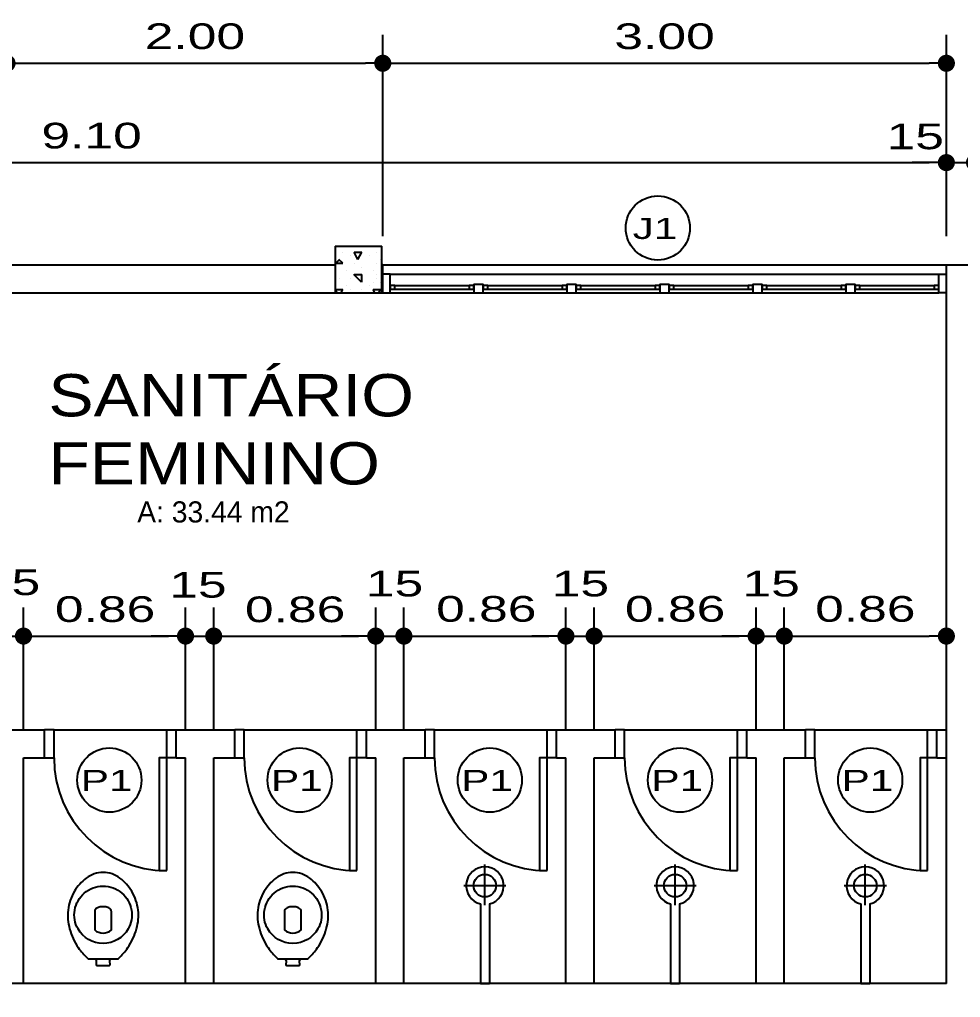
# Model space of a CAD drawing. Extents: x -13.6 to 37.9, y -332.9 to -283.8.
# Drawn here: x 22.35 to 27.35, y -307.4 to -302.2 of the extents above; entities that cross this region are included whole.
import ezdxf
from ezdxf.enums import TextEntityAlignment as Align

# ---------------------------------------------------------------- set-up
doc = ezdxf.new("R2010")
doc.units = 0
doc.header["$LTSCALE"] = 0.525
doc.header["$MEASUREMENT"] = 0
doc.header["$PDSIZE"] = -5
doc.layers.get('0').update_dxf_attribs({"linetype": 'CONTINUOUS'})
doc.layers.get('DEFPOINTS').update_dxf_attribs({"linetype": 'CONTINUOUS'})
for name, color, linetype in [('COTA', 13, 'CONTINUOUS'), ('EQUIP', 1, 'CONTINUOUS'), ('EQUIP_I', 13, 'CONTINUOUS'), ('ESPECARQ', 1, 'CONTINUOUS'), ('ESQUADRIA', 2, 'CONTINUOUS'), ('LINVISTA', 13, 'CONTINUOUS'), ('MURO', 3, 'CONTINUOUS'), ('PAREDE', 6, 'CONTINUOUS'), ('PILARES', 5, 'CONTINUOUS'), ('REG120-160', 5, 'CONTINUOUS'), ('REG60-100', 2, 'CONTINUOUS'), ('UNIDADE', 4, 'CONTINUOUS')]:
    doc.layers.add(name, color=color, linetype=linetype)
doc.styles.add('REGUA100', font='romnswin', dxfattribs={"width": 1.2})
doc.styles.add('REGUA120', font='romnswin', dxfattribs={"width": 1.2})
doc.styles.add('REGUA60', font='romnswin', dxfattribs={"width": 1.5})
doc.styles.add('REGUA80', font='romnswin', dxfattribs={"width": 1.5})
doc.dimstyles.new('STANDARD$0', dxfattribs={"dimscale": 0.05, "dimtxt": 1.8, "dimasz": 1.2, "dimexe": 2, "dimexo": 2, "dimgap": 0.98, "dimtad": 1, "dimrnd": 0.5, "dimzin": 0, "dimdsep": 46, "dimtxsty": 'REGUA80', "dimblk1": 'DOT', "dimblk2": 'DOT', "dimsah": 1, "dimcen": 4, "dimdle": 4, "dimclrd": 22, "dimclre": 22, "dimclrt": 2, "dimadec": 0, "dimazin": 0, "dimtfac": 1, "dimtmove": 0, "dimatfit": 3, "dimldrblk": 'DOT', "dimfxl": 1, "dimtolj": 1, "dimtzin": 0, "dimarcsym": 0})

# ---------------------------------------------------------------- blocks, each defined once
blk = doc.blocks.new('SACHS__2')
at = {"layer": 'EQUIP', "color": 0, "linetype": 'ByBlock', "ltscale": 3}
for p, q in [((42.29, 2.4), (0, 2.4)), ((0, 2.4), (0, -2.4)), ((42.29, -2.4), (0, -2.4))]:
    blk.add_line(p, q, dxfattribs=at)
blk.add_arc((52, 0), 10, 193.8865, 166.1135, dxfattribs=at)
at = {"layer": 'EQUIP_I', "ltscale": 3}
for p, q in [((52, 11.2), (52, -11.2)), ((41.6, 0), (63.2, 0))]:
    blk.add_line(p, q, dxfattribs=at)
blk.add_circle((52, 0), 6, dxfattribs=at)
blk = doc.blocks.new('SAP7S__2')
at = {"layer": 'EQUIP', "color": 0, "linetype": 'ByBlock', "ltscale": 3}
blk.add_lwpolyline([(-4.36, -13), (-6.93, -13), (-7.45, -13, 0.207706), (-8.2, -13.3, 0.059368), (-13.2, -19, 0.082654), (-17.8, -29, 0.104255), (-18.65, -39, 0.107708), (-15.25, -49, 0.088187), (-9, -56, 0.163426), (0, -59, 0.163426), (9, -56, 0.088187), (15.25, -49, 0.107708), (18.65, -39, 0.104255), (17.8, -29, 0.082654), (13.2, -19, 0.059368), (8.2, -13.3, 0.207706), (7.45, -13), (6.93, -13), (4.36, -13, -0.380199), (3.6, -12.2), (3.6, -11.1, -0.087349), (3.7, -10.7, 0.172037), (3.7, -9.83, 0.102747), (3.57, -9.63, 0.167994), (3.15, -9.5), (0, -9.5), (-3.15, -9.5, 0.167994), (-3.57, -9.63, 0.102747), (-3.7, -9.83, 0.172037), (-3.7, -10.7, -0.087349), (-3.6, -11.1), (-3.6, -12.2, -0.380199)], format="xyb", close=True, dxfattribs=at)
at = {"layer": 'EQUIP_I', "ltscale": 3}
blk.add_line((4.36, -13), (-4.36, -13), dxfattribs=at)
for points in [[(0, -21.2, -0.268395), (13.35, -29, -0.179674), (15.1, -39, -0.170707), (10, -48.05, -0.179561), (0, -51.75, -0.179561), (-10, -48.05, -0.170707), (-15.1, -39, -0.179674), (-13.35, -29, -0.268395)], [(-3, -40.25, 0.183333), (3, -40.25, 0.302776), (4.45, -38), (4.45, -28.4, 0.370787), (-4.45, -28.4), (-4.45, -38, 0.302776)]]:
    blk.add_lwpolyline(points, format="xyb", close=True, dxfattribs=at)
blk = doc.blocks.new('_DOT')
at = {"color": 0, "linetype": 'ByBlock'}
blk.add_line((-0.5, 0), (-1, 0), dxfattribs=at)
at = {"color": 0, "linetype": 'ByBlock', "const_width": 0.5}
blk.add_lwpolyline([(-0.25, 0, 1), (0.25, 0, 1)], format="xyb", close=True, dxfattribs=at)
blk = doc.blocks.new('*D74')
at = {"color": 22, "linetype": 'ByBlock', "ltscale": 3}
for p, q in [((27.2785, -303.3499), (27.2785, -302.806)), ((18.2697, -302.958), (27.1873, -302.958))]:
    blk.add_line(p, q, dxfattribs=at)
at = {"layer": 'DEFPOINTS', "color": 0, "linetype": 'ByBlock', "ltscale": 3}
for p in [(27.2785, -302.958), (27.2785, -303.5019), (18.1785, -303.6519)]:
    blk.add_point(p, dxfattribs=at)
at = {"color": 22, "linetype": 'ByBlock', "ltscale": 3, "xscale": 0.09119999999999999, "yscale": 0.09119999999999999, "zscale": 0.09119999999999999, "rotation": 180}
blk.add_blockref('_DOT', (18.1785, -302.958), dxfattribs=at)
at = {"color": 22, "linetype": 'ByBlock', "ltscale": 3, "xscale": 0.09119999999999999, "yscale": 0.09119999999999999, "zscale": 0.09119999999999999}
blk.add_blockref('_DOT', (27.2785, -302.958), dxfattribs=at)
at = {"color": 2, "linetype": 'ByBlock', "ltscale": 3, "insert": (22.7285, -302.8152), "char_height": 0.1368, "attachment_point": 5, "style": 'REGUA80'}
blk.add_mtext('\\A1;9.10', dxfattribs=at)
blk = doc.blocks.new('COTAPT')
at = {"color": 0, "linetype": 'ByBlock', "ltscale": 3}
blk.add_line((0, 0), (200, 0), dxfattribs=at)
at = {"color": 6, "linetype": 'ByBlock', "ltscale": 3}
blk.add_lwpolyline([(-20, 20), (20, 20), (20, -20), (-20, -20)], close=True, dxfattribs=at)
blk = doc.blocks.new('*D75')
at = {"color": 22, "linetype": 'ByBlock', "ltscale": 3}
for p, q in [((27.4285, -303.3499), (27.4285, -302.806)), ((27.1873, -302.958), (27.0961, -302.958)), ((27.2785, -302.958), (27.4285, -302.958)), ((27.5197, -302.958), (27.6109, -302.958))]:
    blk.add_line(p, q, dxfattribs=at)
at = {"layer": 'DEFPOINTS', "color": 0, "linetype": 'ByBlock', "ltscale": 3}
for p in [(27.4285, -302.958), (27.2785, -303.5019), (27.4285, -303.5019)]:
    blk.add_point(p, dxfattribs=at)
at = {"color": 22, "linetype": 'ByBlock', "ltscale": 3, "xscale": 0.09119999999999999, "yscale": 0.09119999999999999, "zscale": 0.09119999999999999}
blk.add_blockref('_DOT', (27.2785, -302.958), dxfattribs=at)
at = {"color": 22, "linetype": 'ByBlock', "ltscale": 3, "xscale": 0.09119999999999999, "yscale": 0.09119999999999999, "zscale": 0.09119999999999999, "rotation": 180}
blk.add_blockref('_DOT', (27.4285, -302.958), dxfattribs=at)
at = {"color": 2, "linetype": 'ByBlock', "ltscale": 3, "insert": (27.1131, -302.8192), "char_height": 0.1368, "attachment_point": 5, "style": 'REGUA80'}
blk.add_mtext('\\A1;{15}', dxfattribs=at)
blk = doc.blocks.new('*D94')
at = {"color": 22, "linetype": 'ByBlock', "ltscale": 3}
for p, q in [((22.366, -305.9749), (22.366, -305.3264)), ((22.1248, -305.4784), (22.0336, -305.4784)), ((22.216, -305.4784), (22.366, -305.4784)), ((22.4572, -305.4784), (22.5484, -305.4784))]:
    blk.add_line(p, q, dxfattribs=at)
at = {"layer": 'DEFPOINTS', "color": 0, "linetype": 'ByBlock', "ltscale": 3}
for p in [(22.366, -305.4784), (22.216, -306.1269), (22.366, -306.1269)]:
    blk.add_point(p, dxfattribs=at)
at = {"color": 22, "linetype": 'ByBlock', "ltscale": 3, "xscale": 0.09119999999999999, "yscale": 0.09119999999999999, "zscale": 0.09119999999999999}
blk.add_blockref('_DOT', (22.216, -305.4784), dxfattribs=at)
at = {"color": 22, "linetype": 'ByBlock', "ltscale": 3, "xscale": 0.09119999999999999, "yscale": 0.09119999999999999, "zscale": 0.09119999999999999, "rotation": 180}
blk.add_blockref('_DOT', (22.366, -305.4784), dxfattribs=at)
at = {"color": 2, "linetype": 'ByBlock', "ltscale": 3, "insert": (22.3024, -305.1928), "char_height": 0.1368, "attachment_point": 5, "style": 'REGUA80'}
blk.add_mtext('\\A1;{15}', dxfattribs=at)
blk = doc.blocks.new('*D95')
at = {"color": 22, "linetype": 'ByBlock', "ltscale": 3}
for p, q in [((23.2285, -305.9749), (23.2285, -305.3264)), ((22.4572, -305.4784), (23.1373, -305.4784))]:
    blk.add_line(p, q, dxfattribs=at)
at = {"layer": 'DEFPOINTS', "color": 0, "linetype": 'ByBlock', "ltscale": 3}
for p in [(23.2285, -305.4784), (22.366, -306.1269), (23.2285, -306.1269)]:
    blk.add_point(p, dxfattribs=at)
at = {"color": 22, "linetype": 'ByBlock', "ltscale": 3, "xscale": 0.09119999999999999, "yscale": 0.09119999999999999, "zscale": 0.09119999999999999, "rotation": 180}
blk.add_blockref('_DOT', (22.366, -305.4784), dxfattribs=at)
at = {"color": 22, "linetype": 'ByBlock', "ltscale": 3, "xscale": 0.09119999999999999, "yscale": 0.09119999999999999, "zscale": 0.09119999999999999}
blk.add_blockref('_DOT', (23.2285, -305.4784), dxfattribs=at)
at = {"color": 2, "linetype": 'ByBlock', "ltscale": 3, "insert": (22.8003, -305.3358), "char_height": 0.1368, "attachment_point": 5, "style": 'REGUA80'}
blk.add_mtext('\\A1;0.86', dxfattribs=at)
blk = doc.blocks.new('*D96')
at = {"color": 22, "linetype": 'ByBlock', "ltscale": 3}
for p, q in [((23.3785, -305.9749), (23.3785, -305.3264)), ((23.1373, -305.4784), (23.0461, -305.4784)), ((23.2285, -305.4784), (23.3785, -305.4784)), ((23.4697, -305.4784), (23.5609, -305.4784))]:
    blk.add_line(p, q, dxfattribs=at)
at = {"layer": 'DEFPOINTS', "color": 0, "linetype": 'ByBlock', "ltscale": 3}
for p in [(23.3785, -305.4784), (23.2285, -306.1269), (23.3785, -306.1269)]:
    blk.add_point(p, dxfattribs=at)
at = {"color": 22, "linetype": 'ByBlock', "ltscale": 3, "xscale": 0.09119999999999999, "yscale": 0.09119999999999999, "zscale": 0.09119999999999999}
blk.add_blockref('_DOT', (23.2285, -305.4784), dxfattribs=at)
at = {"color": 22, "linetype": 'ByBlock', "ltscale": 3, "xscale": 0.09119999999999999, "yscale": 0.09119999999999999, "zscale": 0.09119999999999999, "rotation": 180}
blk.add_blockref('_DOT', (23.3785, -305.4784), dxfattribs=at)
at = {"color": 2, "linetype": 'ByBlock', "ltscale": 3, "insert": (23.2948, -305.2062), "char_height": 0.1368, "attachment_point": 5, "style": 'REGUA80'}
blk.add_mtext('\\A1;{15}', dxfattribs=at)
blk = doc.blocks.new('*D97')
at = {"color": 22, "linetype": 'ByBlock', "ltscale": 3}
for p, q in [((24.241, -305.9749), (24.241, -305.3264)), ((23.4697, -305.4784), (24.1498, -305.4784))]:
    blk.add_line(p, q, dxfattribs=at)
at = {"layer": 'DEFPOINTS', "color": 0, "linetype": 'ByBlock', "ltscale": 3}
for p in [(24.241, -305.4784), (23.3785, -306.1269), (24.241, -306.1269)]:
    blk.add_point(p, dxfattribs=at)
at = {"color": 22, "linetype": 'ByBlock', "ltscale": 3, "xscale": 0.09119999999999999, "yscale": 0.09119999999999999, "zscale": 0.09119999999999999, "rotation": 180}
blk.add_blockref('_DOT', (23.3785, -305.4784), dxfattribs=at)
at = {"color": 22, "linetype": 'ByBlock', "ltscale": 3, "xscale": 0.09119999999999999, "yscale": 0.09119999999999999, "zscale": 0.09119999999999999}
blk.add_blockref('_DOT', (24.241, -305.4784), dxfattribs=at)
at = {"color": 2, "linetype": 'ByBlock', "ltscale": 3, "insert": (23.8119, -305.3369), "char_height": 0.1368, "attachment_point": 5, "style": 'REGUA80'}
blk.add_mtext('\\A1;0.86', dxfattribs=at)
blk = doc.blocks.new('*D98')
at = {"color": 22, "linetype": 'ByBlock', "ltscale": 3}
for p, q in [((24.391, -305.9749), (24.391, -305.3264)), ((24.1498, -305.4784), (24.0586, -305.4784)), ((24.241, -305.4784), (24.391, -305.4784)), ((24.4822, -305.4784), (24.5734, -305.4784))]:
    blk.add_line(p, q, dxfattribs=at)
at = {"layer": 'DEFPOINTS', "color": 0, "linetype": 'ByBlock', "ltscale": 3}
for p in [(24.391, -305.4784), (24.241, -306.1269), (24.391, -306.1269)]:
    blk.add_point(p, dxfattribs=at)
at = {"color": 22, "linetype": 'ByBlock', "ltscale": 3, "xscale": 0.09119999999999999, "yscale": 0.09119999999999999, "zscale": 0.09119999999999999}
blk.add_blockref('_DOT', (24.241, -305.4784), dxfattribs=at)
at = {"color": 22, "linetype": 'ByBlock', "ltscale": 3, "xscale": 0.09119999999999999, "yscale": 0.09119999999999999, "zscale": 0.09119999999999999, "rotation": 180}
blk.add_blockref('_DOT', (24.391, -305.4784), dxfattribs=at)
at = {"color": 2, "linetype": 'ByBlock', "ltscale": 3, "insert": (24.3412, -305.1999), "char_height": 0.1368, "attachment_point": 5, "style": 'REGUA80'}
blk.add_mtext('\\A1;{15}', dxfattribs=at)
blk = doc.blocks.new('*D99')
at = {"color": 22, "linetype": 'ByBlock', "ltscale": 3}
for p, q in [((25.2535, -305.9749), (25.2535, -305.3264)), ((24.4822, -305.4784), (25.1623, -305.4784))]:
    blk.add_line(p, q, dxfattribs=at)
at = {"layer": 'DEFPOINTS', "color": 0, "linetype": 'ByBlock', "ltscale": 3}
for p in [(25.2535, -305.4784), (24.391, -306.1269), (25.2535, -306.1269)]:
    blk.add_point(p, dxfattribs=at)
at = {"color": 22, "linetype": 'ByBlock', "ltscale": 3, "xscale": 0.09119999999999999, "yscale": 0.09119999999999999, "zscale": 0.09119999999999999, "rotation": 180}
blk.add_blockref('_DOT', (24.391, -305.4784), dxfattribs=at)
at = {"color": 22, "linetype": 'ByBlock', "ltscale": 3, "xscale": 0.09119999999999999, "yscale": 0.09119999999999999, "zscale": 0.09119999999999999}
blk.add_blockref('_DOT', (25.2535, -305.4784), dxfattribs=at)
at = {"color": 2, "linetype": 'ByBlock', "ltscale": 3, "insert": (24.8294, -305.3344), "char_height": 0.1368, "attachment_point": 5, "style": 'REGUA80'}
blk.add_mtext('\\A1;0.86', dxfattribs=at)
blk = doc.blocks.new('*D100')
at = {"color": 22, "linetype": 'ByBlock', "ltscale": 3}
for p, q in [((25.4035, -305.9749), (25.4035, -305.3264)), ((25.1623, -305.4784), (25.0711, -305.4784)), ((25.2535, -305.4784), (25.4035, -305.4784)), ((25.4947, -305.4784), (25.5859, -305.4784))]:
    blk.add_line(p, q, dxfattribs=at)
at = {"layer": 'DEFPOINTS', "color": 0, "linetype": 'ByBlock', "ltscale": 3}
for p in [(25.4035, -305.4784), (25.2535, -306.1269), (25.4035, -306.1269)]:
    blk.add_point(p, dxfattribs=at)
at = {"color": 22, "linetype": 'ByBlock', "ltscale": 3, "xscale": 0.09119999999999999, "yscale": 0.09119999999999999, "zscale": 0.09119999999999999}
blk.add_blockref('_DOT', (25.2535, -305.4784), dxfattribs=at)
at = {"color": 22, "linetype": 'ByBlock', "ltscale": 3, "xscale": 0.09119999999999999, "yscale": 0.09119999999999999, "zscale": 0.09119999999999999, "rotation": 180}
blk.add_blockref('_DOT', (25.4035, -305.4784), dxfattribs=at)
at = {"color": 2, "linetype": 'ByBlock', "ltscale": 3, "insert": (25.3307, -305.1999), "char_height": 0.1368, "attachment_point": 5, "style": 'REGUA80'}
blk.add_mtext('\\A1;{15}', dxfattribs=at)
blk = doc.blocks.new('*D101')
at = {"color": 22, "linetype": 'ByBlock', "ltscale": 3}
for p, q in [((26.266, -305.9749), (26.266, -305.3264)), ((25.4947, -305.4784), (26.1748, -305.4784))]:
    blk.add_line(p, q, dxfattribs=at)
at = {"layer": 'DEFPOINTS', "color": 0, "linetype": 'ByBlock', "ltscale": 3}
for p in [(26.266, -305.4784), (25.4035, -306.1269), (26.266, -306.1269)]:
    blk.add_point(p, dxfattribs=at)
at = {"color": 22, "linetype": 'ByBlock', "ltscale": 3, "xscale": 0.09119999999999999, "yscale": 0.09119999999999999, "zscale": 0.09119999999999999, "rotation": 180}
blk.add_blockref('_DOT', (25.4035, -305.4784), dxfattribs=at)
at = {"color": 22, "linetype": 'ByBlock', "ltscale": 3, "xscale": 0.09119999999999999, "yscale": 0.09119999999999999, "zscale": 0.09119999999999999}
blk.add_blockref('_DOT', (26.266, -305.4784), dxfattribs=at)
at = {"color": 2, "linetype": 'ByBlock', "ltscale": 3, "insert": (25.8346, -305.3344), "char_height": 0.1368, "attachment_point": 5, "style": 'REGUA80'}
blk.add_mtext('\\A1;0.86', dxfattribs=at)
blk = doc.blocks.new('*D102')
at = {"color": 22, "linetype": 'ByBlock', "ltscale": 3}
for p, q in [((26.416, -305.9749), (26.416, -305.3264)), ((26.1748, -305.4784), (26.0836, -305.4784)), ((26.266, -305.4784), (26.416, -305.4784)), ((26.5072, -305.4784), (26.5984, -305.4784))]:
    blk.add_line(p, q, dxfattribs=at)
at = {"layer": 'DEFPOINTS', "color": 0, "linetype": 'ByBlock', "ltscale": 3}
for p in [(26.416, -305.4784), (26.266, -306.1269), (26.416, -306.1269)]:
    blk.add_point(p, dxfattribs=at)
at = {"color": 22, "linetype": 'ByBlock', "ltscale": 3, "xscale": 0.09119999999999999, "yscale": 0.09119999999999999, "zscale": 0.09119999999999999}
blk.add_blockref('_DOT', (26.266, -305.4784), dxfattribs=at)
at = {"color": 22, "linetype": 'ByBlock', "ltscale": 3, "xscale": 0.09119999999999999, "yscale": 0.09119999999999999, "zscale": 0.09119999999999999, "rotation": 180}
blk.add_blockref('_DOT', (26.416, -305.4784), dxfattribs=at)
at = {"color": 2, "linetype": 'ByBlock', "ltscale": 3, "insert": (26.346, -305.1999), "char_height": 0.1368, "attachment_point": 5, "style": 'REGUA80'}
blk.add_mtext('\\A1;{15}', dxfattribs=at)
blk = doc.blocks.new('*D103')
at = {"color": 22, "linetype": 'ByBlock', "ltscale": 3}
for p, q in [((27.2785, -305.9749), (27.2785, -305.3264)), ((26.5072, -305.4784), (27.1873, -305.4784))]:
    blk.add_line(p, q, dxfattribs=at)
at = {"layer": 'DEFPOINTS', "color": 0, "linetype": 'ByBlock', "ltscale": 3}
for p in [(27.2785, -305.4784), (26.416, -306.1269), (27.2785, -306.1269)]:
    blk.add_point(p, dxfattribs=at)
at = {"color": 22, "linetype": 'ByBlock', "ltscale": 3, "xscale": 0.09119999999999999, "yscale": 0.09119999999999999, "zscale": 0.09119999999999999, "rotation": 180}
blk.add_blockref('_DOT', (26.416, -305.4784), dxfattribs=at)
at = {"color": 22, "linetype": 'ByBlock', "ltscale": 3, "xscale": 0.09119999999999999, "yscale": 0.09119999999999999, "zscale": 0.09119999999999999}
blk.add_blockref('_DOT', (27.2785, -305.4784), dxfattribs=at)
at = {"color": 2, "linetype": 'ByBlock', "ltscale": 3, "insert": (26.8471, -305.3345), "char_height": 0.1368, "attachment_point": 5, "style": 'REGUA80'}
blk.add_mtext('\\A1;0.86', dxfattribs=at)
blk = doc.blocks.new('*D122')
at = {"color": 22, "linetype": 'ByBlock', "ltscale": 3}
for p, q in [((24.2785, -303.3499), (24.2785, -302.2771)), ((22.3697, -302.4291), (24.1873, -302.4291))]:
    blk.add_line(p, q, dxfattribs=at)
at = {"layer": 'DEFPOINTS', "color": 0, "linetype": 'ByBlock', "ltscale": 3}
for p in [(24.2785, -302.4291), (22.2785, -303.5019), (24.2785, -303.5019)]:
    blk.add_point(p, dxfattribs=at)
at = {"color": 22, "linetype": 'ByBlock', "ltscale": 3, "xscale": 0.09119999999999999, "yscale": 0.09119999999999999, "zscale": 0.09119999999999999, "rotation": 180}
blk.add_blockref('_DOT', (22.2785, -302.4291), dxfattribs=at)
at = {"color": 22, "linetype": 'ByBlock', "ltscale": 3, "xscale": 0.09119999999999999, "yscale": 0.09119999999999999, "zscale": 0.09119999999999999}
blk.add_blockref('_DOT', (24.2785, -302.4291), dxfattribs=at)
at = {"color": 2, "linetype": 'ByBlock', "ltscale": 3, "insert": (23.2785, -302.2862), "char_height": 0.1368, "attachment_point": 5, "style": 'REGUA80'}
blk.add_mtext('\\A1;2.00', dxfattribs=at)
blk = doc.blocks.new('*D123')
at = {"color": 22, "linetype": 'ByBlock', "ltscale": 3}
for p, q in [((27.2785, -303.3499), (27.2785, -302.2771)), ((24.3697, -302.4291), (27.1873, -302.4291))]:
    blk.add_line(p, q, dxfattribs=at)
at = {"layer": 'DEFPOINTS', "color": 0, "linetype": 'ByBlock', "ltscale": 3}
for p in [(27.2785, -302.4291), (24.2785, -303.5019), (27.2785, -303.5019)]:
    blk.add_point(p, dxfattribs=at)
at = {"color": 22, "linetype": 'ByBlock', "ltscale": 3, "xscale": 0.09119999999999999, "yscale": 0.09119999999999999, "zscale": 0.09119999999999999, "rotation": 180}
blk.add_blockref('_DOT', (24.2785, -302.4291), dxfattribs=at)
at = {"color": 22, "linetype": 'ByBlock', "ltscale": 3, "xscale": 0.09119999999999999, "yscale": 0.09119999999999999, "zscale": 0.09119999999999999}
blk.add_blockref('_DOT', (27.2785, -302.4291), dxfattribs=at)
at = {"color": 2, "linetype": 'ByBlock', "ltscale": 3, "insert": (25.7785, -302.2862), "char_height": 0.1368, "attachment_point": 5, "style": 'REGUA80'}
blk.add_mtext('\\A1;3.00', dxfattribs=at)
blk = doc.blocks.new('INDUNI1')
at = {"color": 0, "ltscale": 3, "style": 'REGUA100', "width": 1.2, "flags": 8}
for tag, p in [('NOME1', (0, 0)), ('NOME2', (0, -4.286))]:
    blk.add_attdef(tag, text='', height=2.5, dxfattribs=at).set_placement(p, align=Align.CENTER)
at = {"layer": 'ESPECARQ', "color": 2, "ltscale": 3, "style": 'REGUA60'}
blk.add_attdef('AREA', text='', height=1.5, dxfattribs=at).set_placement((0, -7.813), align=Align.CENTER)
at = {"layer": 'ESPECARQ', "color": 2, "ltscale": 3, "style": 'REGUA60', "flags": 8}
for tag, p in [('PISO', (0, -10.313)), ('REVPAR', (0, -12.813)), ('PEDIR', (0, -15.313))]:
    blk.add_attdef(tag, text='', height=1.5, dxfattribs=at).set_placement(p, align=Align.CENTER)
blk = doc.blocks.new('*D158')
at = {"color": 22, "linetype": 'ByBlock', "ltscale": 3}
for p, q in [((27.4305, -303.6519), (28.2066, -303.6519)), ((28.0546, -303.7431), (28.0546, -307.2357)), ((27.4305, -307.3269), (28.2066, -307.3269))]:
    blk.add_line(p, q, dxfattribs=at)
at = {"layer": 'DEFPOINTS', "color": 0, "linetype": 'ByBlock', "ltscale": 3}
for p in [(27.2785, -303.6519), (27.2785, -307.3269), (28.0546, -307.3269)]:
    blk.add_point(p, dxfattribs=at)
at = {"color": 22, "linetype": 'ByBlock', "ltscale": 3, "xscale": 0.09119999999999999, "yscale": 0.09119999999999999, "zscale": 0.09119999999999999}
for p, rotation in [((28.0546, -303.6519), 90), ((28.0546, -307.3269), 270)]:
    blk.add_blockref('_DOT', p, dxfattribs=dict(at, rotation=rotation))
at = {"color": 2, "linetype": 'ByBlock', "ltscale": 3, "insert": (27.9117, -305.4894), "char_height": 0.1368, "attachment_point": 5, "rotation": 90, "style": 'REGUA80'}
blk.add_mtext('\\A1;{3.675}', dxfattribs=at)
blk = doc.blocks.new('*D159')
at = {"color": 22, "linetype": 'ByBlock', "ltscale": 3}
for p, q in [((28.0546, -303.4107), (28.0546, -303.3195)), ((27.9163, -303.5019), (27.9026, -303.5019)), ((28.0546, -303.6519), (28.0546, -303.5019)), ((28.0546, -303.7431), (28.0546, -303.8343))]:
    blk.add_line(p, q, dxfattribs=at)
at = {"layer": 'DEFPOINTS', "color": 0, "linetype": 'ByBlock', "ltscale": 3}
for p in [(28.0546, -303.5019), (28.0683, -303.5019), (27.2785, -303.6519)]:
    blk.add_point(p, dxfattribs=at)
at = {"color": 22, "linetype": 'ByBlock', "ltscale": 3, "xscale": 0.09119999999999999, "yscale": 0.09119999999999999, "zscale": 0.09119999999999999}
for p, rotation in [((28.0546, -303.5019), 270), ((28.0546, -303.6519), 90)]:
    blk.add_blockref('_DOT', p, dxfattribs=dict(at, rotation=rotation))
at = {"color": 2, "linetype": 'ByBlock', "ltscale": 3, "insert": (27.911, -303.2941), "char_height": 0.1368, "attachment_point": 5, "rotation": 90, "style": 'REGUA80'}
blk.add_mtext('\\A1;{15}', dxfattribs=at)
blk = doc.blocks.new('*D160')
at = {"color": 22, "linetype": 'ByBlock', "ltscale": 3}
for p, q in [((28.0546, -307.2357), (28.0546, -307.1445)), ((28.0546, -307.3269), (28.0546, -307.4769)), ((27.4305, -307.4769), (28.2066, -307.4769)), ((28.0546, -307.5681), (28.0546, -307.6593))]:
    blk.add_line(p, q, dxfattribs=at)
at = {"layer": 'DEFPOINTS', "color": 0, "linetype": 'ByBlock', "ltscale": 3}
for p in [(27.2785, -307.3269), (27.2785, -307.4769), (28.0546, -307.4769)]:
    blk.add_point(p, dxfattribs=at)
at = {"color": 22, "linetype": 'ByBlock', "ltscale": 3, "xscale": 0.09119999999999999, "yscale": 0.09119999999999999, "zscale": 0.09119999999999999}
for p, rotation in [((28.0546, -307.3269), 270), ((28.0546, -307.4769), 90)]:
    blk.add_blockref('_DOT', p, dxfattribs=dict(at, rotation=rotation))
at = {"color": 2, "linetype": 'ByBlock', "ltscale": 3, "insert": (27.9105, -307.1513), "char_height": 0.1368, "attachment_point": 5, "rotation": 90, "style": 'REGUA80'}
blk.add_mtext('\\A1;{15}', dxfattribs=at)
blk = doc.blocks.new('*X164')
at = {"color": 0, "ltscale": 3}
for p, q in [((-10.62, -320.6214), (-10.6, -320.6014)), ((-10.5815, -320.62), (-10.6015, -320.6)), ((-10.58, -320.56), (-10.58, -320.56)), ((-10.54, -320.58), (-10.54, -320.58)), ((-10.5, -320.6), (-10.52, -320.56)), ((-10.52, -320.56), (-10.48, -320.56)), ((-10.5, -320.6), (-10.48, -320.56)), ((-10.44, -320.58), (-10.44, -320.58)), ((-10.4, -320.56), (-10.4, -320.56)), ((-10.38, -320.6), (-10.38, -320.6)), ((-10.62, -320.62), (-10.58, -320.62)), ((-10.62, -320.64), (-10.62, -320.64)), ((-10.52, -320.62), (-10.52, -320.62)), ((-10.48, -320.64), (-10.48, -320.64)), ((-10.4, -320.62), (-10.4, -320.62)), ((-10.6, -320.7), (-10.6, -320.7)), ((-10.56, -320.66), (-10.56, -320.66)), ((-10.54, -320.7), (-10.54, -320.7)), ((-10.4815, -320.72), (-10.5215, -320.68)), ((-10.52, -320.68), (-10.48, -320.68)), ((-10.48, -320.72), (-10.48, -320.68)), ((-10.42, -320.66), (-10.42, -320.66)), ((-10.4, -320.68), (-10.4, -320.68)), ((-10.4, -320.7), (-10.4, -320.7)), ((-10.6111, -320.7778), (-10.62, -320.76)), ((-10.62, -320.76), (-10.58, -320.76)), ((-10.5889, -320.7778), (-10.58, -320.76)), ((-10.56, -320.74), (-10.56, -320.74)), ((-10.54, -320.76), (-10.54, -320.76)), ((-10.48, -320.76), (-10.48, -320.76)), ((-10.44, -320.74), (-10.44, -320.74)), ((-10.42, -320.72), (-10.42, -320.72)), ((-10.4111, -320.7778), (-10.42, -320.76)), ((-10.42, -320.76), (-10.4, -320.76)), ((-10.4, -320.76), (-10.38, -320.76)), ((-10.3889, -320.7778), (-10.38, -320.76)), ((-10.38, -320.72), (-10.38, -320.72))]:
    blk.add_line(p, q, dxfattribs=at)

msp = doc.modelspace()

# ---------------------------------------------------------------- linework, layer by layer
at = {"layer": 'ESQUADRIA', "color": 1, "ltscale": 3}
for p, q in [((24.3185, -303.5519), (27.2385, -303.5519)), ((24.3435, -303.6119), (24.7385, -303.6119)), ((24.3435, -303.6319), (24.7385, -303.6319)), ((24.8385, -303.6119), (25.2335, -303.6119)), ((24.8385, -303.6319), (25.2335, -303.6319)), ((25.3335, -303.6119), (25.7285, -303.6119)), ((25.3335, -303.6319), (25.7285, -303.6319)), ((25.8285, -303.6119), (26.2235, -303.6119)), ((25.8285, -303.6319), (26.2235, -303.6319)), ((26.3235, -303.6119), (26.7185, -303.6119)), ((26.3235, -303.6319), (26.7185, -303.6319)), ((26.8185, -303.6119), (27.2135, -303.6119)), ((26.8185, -303.6319), (27.2135, -303.6319)), ((24.3185, -303.6519), (27.2385, -303.6519))]:
    msp.add_line(p, q, dxfattribs=at)
msp.add_lwpolyline([(24.2785, -303.5019), (24.2785, -303.5019), (27.2785, -303.5019), (27.2785, -303.5019)], dxfattribs=at)
at = {"layer": 'ESQUADRIA', "ltscale": 3}
for points in [[(24.2785, -303.6519), (24.3185, -303.6519), (24.3185, -303.5519), (24.2785, -303.5519)], [(27.2785, -303.6519), (27.2385, -303.6519), (27.2385, -303.5519), (27.2785, -303.5519)], [(22.4785, -306.1269), (22.5285, -306.1269), (22.5285, -305.9769), (22.4785, -305.9769)], [(23.1785, -306.1269), (23.1285, -306.1269), (23.1285, -305.9769), (23.1785, -305.9769)], [(23.491, -306.1269), (23.541, -306.1269), (23.541, -305.9769), (23.491, -305.9769)], [(24.191, -306.1269), (24.141, -306.1269), (24.141, -305.9769), (24.191, -305.9769)], [(24.5035, -306.1269), (24.5535, -306.1269), (24.5535, -305.9769), (24.5035, -305.9769)], [(25.2035, -306.1269), (25.1535, -306.1269), (25.1535, -305.9769), (25.2035, -305.9769)], [(25.516, -306.1269), (25.566, -306.1269), (25.566, -305.9769), (25.516, -305.9769)], [(26.216, -306.1269), (26.166, -306.1269), (26.166, -305.9769), (26.216, -305.9769)], [(26.5285, -306.1269), (26.5785, -306.1269), (26.5785, -305.9769), (26.5285, -305.9769)], [(27.2285, -306.1269), (27.1785, -306.1269), (27.1785, -305.9769), (27.2285, -305.9769)]]:
    msp.add_lwpolyline(points, dxfattribs=at)
for points in [[(24.3185, -303.6319), (24.3435, -303.6319), (24.3435, -303.6119), (24.3185, -303.6119)], [(24.7635, -303.6119), (24.7385, -303.6119), (24.7385, -303.6319), (24.7635, -303.6319)], [(24.7635, -303.6519), (24.8135, -303.6519), (24.8135, -303.6069), (24.7635, -303.6069)], [(24.8135, -303.6319), (24.8385, -303.6319), (24.8385, -303.6119), (24.8135, -303.6119)], [(25.2585, -303.6119), (25.2335, -303.6119), (25.2335, -303.6319), (25.2585, -303.6319)], [(25.2585, -303.6519), (25.3085, -303.6519), (25.3085, -303.6069), (25.2585, -303.6069)], [(25.3085, -303.6319), (25.3335, -303.6319), (25.3335, -303.6119), (25.3085, -303.6119)], [(25.7535, -303.6119), (25.7285, -303.6119), (25.7285, -303.6319), (25.7535, -303.6319)], [(25.7535, -303.6519), (25.8035, -303.6519), (25.8035, -303.6069), (25.7535, -303.6069)], [(25.8035, -303.6319), (25.8285, -303.6319), (25.8285, -303.6119), (25.8035, -303.6119)], [(26.2485, -303.6119), (26.2235, -303.6119), (26.2235, -303.6319), (26.2485, -303.6319)], [(26.2485, -303.6519), (26.2985, -303.6519), (26.2985, -303.6069), (26.2485, -303.6069)], [(26.2985, -303.6319), (26.3235, -303.6319), (26.3235, -303.6119), (26.2985, -303.6119)], [(26.7435, -303.6119), (26.7185, -303.6119), (26.7185, -303.6319), (26.7435, -303.6319)], [(26.7435, -303.6519), (26.7935, -303.6519), (26.7935, -303.6069), (26.7435, -303.6069)], [(26.7935, -303.6319), (26.8185, -303.6319), (26.8185, -303.6119), (26.7935, -303.6119)], [(27.2385, -303.6119), (27.2135, -303.6119), (27.2135, -303.6319), (27.2385, -303.6319)], [(23.1285, -306.7269), (23.1285, -306.1269), (23.0885, -306.1269), (23.0885, -306.7269)], [(24.141, -306.7269), (24.141, -306.1269), (24.101, -306.1269), (24.101, -306.7269)], [(25.1535, -306.7269), (25.1535, -306.1269), (25.1135, -306.1269), (25.1135, -306.7269)], [(26.166, -306.7269), (26.166, -306.1269), (26.126, -306.1269), (26.126, -306.7269)], [(27.1785, -306.7269), (27.1785, -306.1269), (27.1385, -306.1269), (27.1385, -306.7269)]]:
    msp.add_lwpolyline(points, close=True, dxfattribs=at)
at = {"layer": 'LINVISTA', "ltscale": 3}
for p, q in [((22.5285, -305.9769), (23.1285, -305.9769)), ((23.541, -305.9769), (24.141, -305.9769)), ((24.5535, -305.9769), (25.1535, -305.9769)), ((25.566, -305.9769), (26.166, -305.9769)), ((26.5785, -305.9769), (27.1785, -305.9769))]:
    msp.add_line(p, q, dxfattribs=at)
for centre in [(25.7427, -303.3061), (22.8233, -306.2449), (23.8358, -306.2449), (24.8483, -306.2449), (25.8608, -306.2449), (26.8733, -306.2449)]:
    msp.add_circle(centre, 0.1708, dxfattribs=at)
for centre in [(23.1285, -306.1269), (24.141, -306.1269), (25.1535, -306.1269), (26.166, -306.1269), (27.1785, -306.1269)]:
    msp.add_arc(centre, 0.6, 180, 270, dxfattribs=at)
at = {"layer": 'MURO', "ltscale": 3}
for p, q in [((22.166, -305.9769), (22.4785, -305.9769)), ((22.4785, -306.1269), (22.4785, -305.9769)), ((23.1785, -306.1269), (23.1785, -305.9769)), ((23.1785, -305.9769), (23.3785, -305.9769)), ((23.3785, -305.9769), (23.491, -305.9769)), ((23.491, -306.1269), (23.491, -305.9769)), ((24.191, -306.1269), (24.191, -305.9769)), ((24.191, -305.9769), (24.5035, -305.9769)), ((24.5035, -306.1269), (24.5035, -305.9769)), ((25.2035, -306.1269), (25.2035, -305.9769)), ((25.2035, -305.9769), (25.516, -305.9769)), ((25.516, -306.1269), (25.516, -305.9769)), ((26.216, -306.1269), (26.216, -305.9769)), ((26.216, -305.9769), (26.5285, -305.9769)), ((26.5285, -306.1269), (26.5285, -305.9769)), ((27.2285, -306.1269), (27.2285, -305.9769)), ((27.2285, -305.9769), (27.2785, -305.9769)), ((22.366, -306.1269), (22.4785, -306.1269)), ((23.1785, -306.1269), (23.2285, -306.1269)), ((23.3785, -306.1269), (23.491, -306.1269)), ((24.191, -306.1269), (24.241, -306.1269)), ((24.391, -306.1269), (24.5035, -306.1269)), ((25.2035, -306.1269), (25.2535, -306.1269)), ((25.4035, -306.1269), (25.516, -306.1269)), ((26.216, -306.1269), (26.266, -306.1269)), ((26.416, -306.1269), (26.5285, -306.1269)), ((27.2285, -306.1269), (27.2785, -306.1269))]:
    msp.add_line(p, q, dxfattribs=at)
at = {"layer": 'MURO', "linetype": 'Continuous'}
for p, q in [((22.366, -307.3269), (22.366, -306.1269)), ((23.2285, -307.3269), (23.2285, -306.1269)), ((23.3785, -307.3269), (23.3785, -306.1269)), ((24.241, -307.3269), (24.241, -306.1269)), ((24.391, -307.3269), (24.391, -306.1269)), ((25.2535, -307.3269), (25.2535, -306.1269)), ((25.4035, -307.3269), (25.4035, -306.1269)), ((26.266, -307.3269), (26.266, -306.1269)), ((26.416, -307.3269), (26.416, -306.1269))]:
    msp.add_line(p, q, dxfattribs=at)
at = {"layer": 'PAREDE', "ltscale": 3}
for p, q in [((22.2785, -303.5019), (24.0242, -303.5019)), ((24.2785, -303.5019), (24.2742, -303.5019)), ((24.2785, -303.6519), (24.2785, -303.5019)), ((27.2785, -303.6519), (27.2785, -303.5019)), ((27.2785, -303.5019), (27.4285, -303.5019)), ((27.2785, -307.3269), (27.2785, -303.5019)), ((22.2785, -303.6519), (24.2785, -303.6519))]:
    msp.add_line(p, q, dxfattribs=at)
at = {"layer": 'PAREDE', "linetype": 'Continuous'}
for p, q in [((27.2785, -307.3269), (18.1785, -307.3269)), ((23.2285, -307.3269), (22.366, -307.3269))]:
    msp.add_line(p, q, dxfattribs=at)
at = {"layer": 'PILARES', "ltscale": 3}
msp.add_line((24.0242, -303.4019), (24.2742, -303.4019), dxfattribs=at)
at = {"layer": 'PILARES', "linetype": 'Continuous', "ltscale": 3}
for points in [[(24.0242, -303.4019), (24.0242, -303.6519)], [(24.0242, -303.6519), (24.2742, -303.6519), (24.2742, -303.4019)]]:
    msp.add_lwpolyline(points, dxfattribs=at)

# ---------------------------------------------------------------- block references
at = {"layer": 'EQUIP', "ltscale": 3, "xscale": 0.01, "yscale": 0.01, "zscale": 0.01}
for name, p, rotation in [('SACHS__2', (24.8222, -307.3269), 90), ('SACHS__2', (25.8347, -307.3269), 90), ('SACHS__2', (26.8472, -307.3269), 90), ('SAP7S__2', (22.7897, -307.3269), 180), ('SAP7S__2', (23.7997, -307.3269), 180)]:
    msp.add_blockref(name, p, dxfattribs=dict(at, rotation=rotation))
at = {"layer": 'LINVISTA', "ltscale": 3}
msp.add_blockref('*X164', (34.6465, 17.1259), dxfattribs=at)
at = {"layer": 'UNIDADE', "ltscale": 3, "xscale": 0.075, "yscale": 0.075, "zscale": 0.075}
msp.add_blockref('INDUNI1', (23.377, -304.2877), dxfattribs=at).add_auto_attribs({'AREA': 'A: 33.44 m2'})

# ---------------------------------------------------------------- texts
at = {"layer": 'REG120-160', "ltscale": 3, "style": 'REGUA120', "width": 1.2}
for s, p in [('SANITÁRIO', (22.4986, -304.3088)), ('FEMININO', (22.4986, -304.6713))]:
    msp.add_text(s, height=0.225, dxfattribs=at).set_placement(p)
at = {"layer": 'REG60-100', "ltscale": 3, "style": 'REGUA60', "width": 1.5}
for s, p in [('J1', (25.6087, -303.3645)), ('P1', (22.6706, -306.3033)), ('P1', (23.6831, -306.3033)), ('P1', (24.6956, -306.3033)), ('P1', (25.7081, -306.3033)), ('P1', (26.7206, -306.3033))]:
    msp.add_text(s, height=0.1125, dxfattribs=at).set_placement(p)

# ---------------------------------------------------------------- dimensions: what is measured, and where the dimension line sits
at = {"layer": 'COTA', "ltscale": 3}
for base, p1, p2, picture, middle in [((24.2785, -302.4291), (22.2785, -303.5019), (24.2785, -303.5019), '*D122', (23.2785, -302.2862)), ((27.2785, -302.4291), (24.2785, -303.5019), (27.2785, -303.5019), '*D123', (25.7785, -302.2862)), ((27.2785, -302.958), (18.1785, -303.6519), (27.2785, -303.5019), '*D74', (22.7285, -302.8152))]:
    dim = msp.add_linear_dim(base=base, p1=p1, p2=p2, dimstyle='STANDARD$0', override={"dimscale": 0.076, "dimrnd": 0, "dimblk": 'COTAPT', "dimse1": 1, "dimtmove": 1}, dxfattribs=at)
    dim.commit()
    dim.dimension.update_dxf_attribs({"geometry": picture, "text_midpoint": middle})
for base, p1, p2, picture, middle in [((27.4285, -302.958), (27.2785, -303.5019), (27.4285, -303.5019), '*D75', (27.1131, -302.9621)), ((22.366, -305.4784), (22.216, -306.1269), (22.366, -306.1269), '*D94', (22.3024, -305.3357)), ((23.3785, -305.4784), (23.2285, -306.1269), (23.3785, -306.1269), '*D96', (23.2948, -305.3491)), ((24.391, -305.4784), (24.241, -306.1269), (24.391, -306.1269), '*D98', (24.3412, -305.3428)), ((25.4035, -305.4784), (25.2535, -306.1269), (25.4035, -306.1269), '*D100', (25.3307, -305.3428)), ((26.416, -305.4784), (26.266, -306.1269), (26.416, -306.1269), '*D102', (26.346, -305.3428))]:
    dim = msp.add_linear_dim(base=base, p1=p1, p2=p2, text='{15}', dimstyle='STANDARD$0', override={"dimscale": 0.076, "dimrnd": 0, "dimblk": 'COTAPT', "dimse1": 1, "dimtmove": 1}, dxfattribs=at)
    dim.commit()
    dim.dimension.update_dxf_attribs({"geometry": picture, "text_midpoint": middle, "dimtype": 128})
for base, p1, p2, picture, middle in [((28.0546, -303.5019), (27.2785, -303.6519), (28.0683, -303.5019), '*D159', (28.0539, -303.2941)), ((28.0546, -307.4769), (27.2785, -307.3269), (27.2785, -307.4769), '*D160', (28.0534, -307.1513))]:
    dim = msp.add_linear_dim(base=base, p1=p1, p2=p2, angle=90, text='{15}', dimstyle='STANDARD$0', override={"dimscale": 0.076, "dimrnd": 0.005, "dimblk": 'COTAPT', "dimse1": 1, "dimtmove": 1}, dxfattribs=at)
    dim.commit()
    dim.dimension.update_dxf_attribs({"geometry": picture, "text_midpoint": middle, "dimtype": 128})
dim = msp.add_linear_dim(base=(28.0546, -307.3269), p1=(27.2785, -303.6519), p2=(27.2785, -307.3269), angle=90, text='{3.675}', dimstyle='STANDARD$0', override={"dimscale": 0.076, "dimrnd": 0.005, "dimblk": 'COTAPT'}, dxfattribs=at)
dim.commit()
dim.dimension.update_dxf_attribs({"geometry": '*D158', "text_midpoint": (27.9117, -305.4894)})
for base, p1, p2, picture, middle in [((23.2285, -305.4784), (22.366, -306.1269), (23.2285, -306.1269), '*D95', (22.8003, -305.4787)), ((24.241, -305.4784), (23.3785, -306.1269), (24.241, -306.1269), '*D97', (23.8119, -305.4798)), ((25.2535, -305.4784), (24.391, -306.1269), (25.2535, -306.1269), '*D99', (24.8294, -305.4773)), ((26.266, -305.4784), (25.4035, -306.1269), (26.266, -306.1269), '*D101', (25.8346, -305.4773)), ((27.2785, -305.4784), (26.416, -306.1269), (27.2785, -306.1269), '*D103', (26.8471, -305.4773))]:
    dim = msp.add_linear_dim(base=base, p1=p1, p2=p2, dimstyle='STANDARD$0', override={"dimscale": 0.076, "dimrnd": 0, "dimblk": 'COTAPT', "dimse1": 1, "dimtmove": 1}, dxfattribs=at)
    dim.commit()
    dim.dimension.update_dxf_attribs({"geometry": picture, "text_midpoint": middle, "dimtype": 128})

doc.saveas('drawing.dxf')
